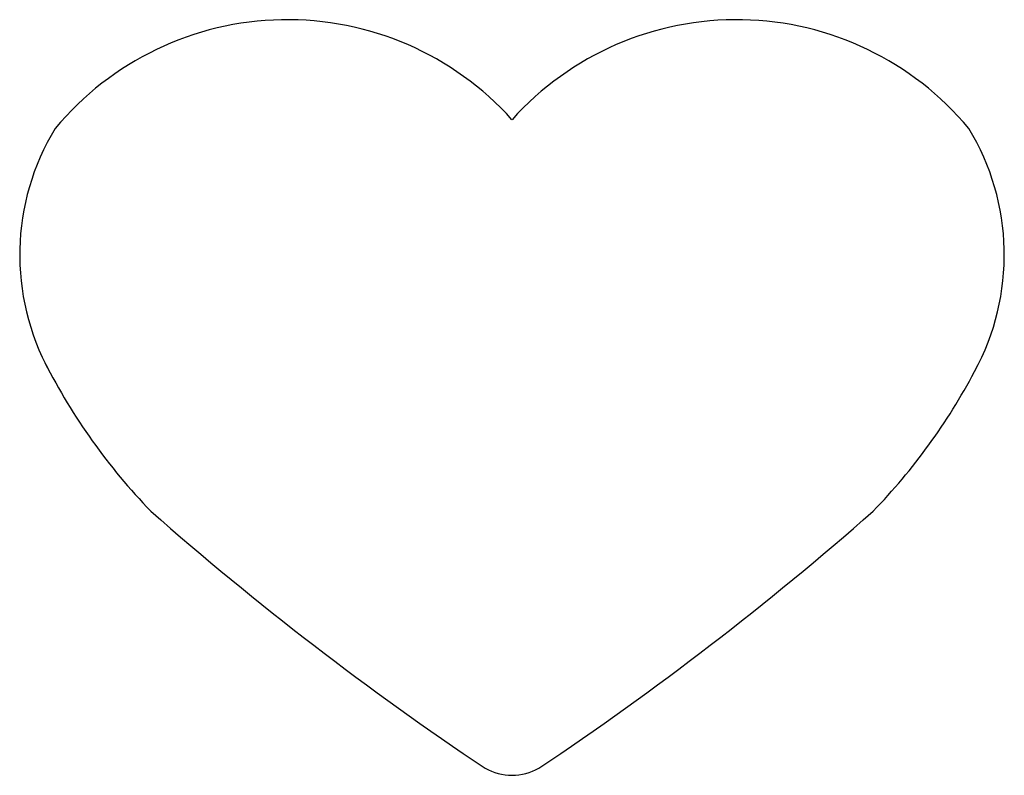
# Model space of a CAD drawing. Header units: millimetres. Extents: x 452 to 1103, y 612 to 1112.
import ezdxf

# ---------------------------------------------------------------- set-up
doc = ezdxf.new("R2010")
doc.units = ezdxf.units.MM
doc.layers.add('Capa1', color=92, linetype='Continuous')

msp = doc.modelspace()

# ---------------------------------------------------------------- linework, layer by layer
at = {"layer": 'Capa1'}
for centre, radius, start, end in [((628.88, 911.79), 199.75, 42.00284, 140.17957), ((925.76, 911.79), 199.75, 39.82043, 137.99716), ((612.79, 956.07), 160.8, 148.65692, 208.65894), ((941.85, 956.07), 160.8, 331.34106, 31.34308), ((832.36, 1070.29), 408.28, 207.02102, 223.98916), ((722.28, 1070.29), 408.28, 316.01084, 332.05342), ((1925.06, 2361.99), 2098.5, 228.64785, 236.26389), ((-370.42, 2361.99), 2098.5, 303.73611, 311.35215), ((777.32, 647.91), 35.73, 240.30596, 299.69404)]:
    msp.add_arc(centre, radius, start, end, dxfattribs=at)

doc.saveas('drawing.dxf')
